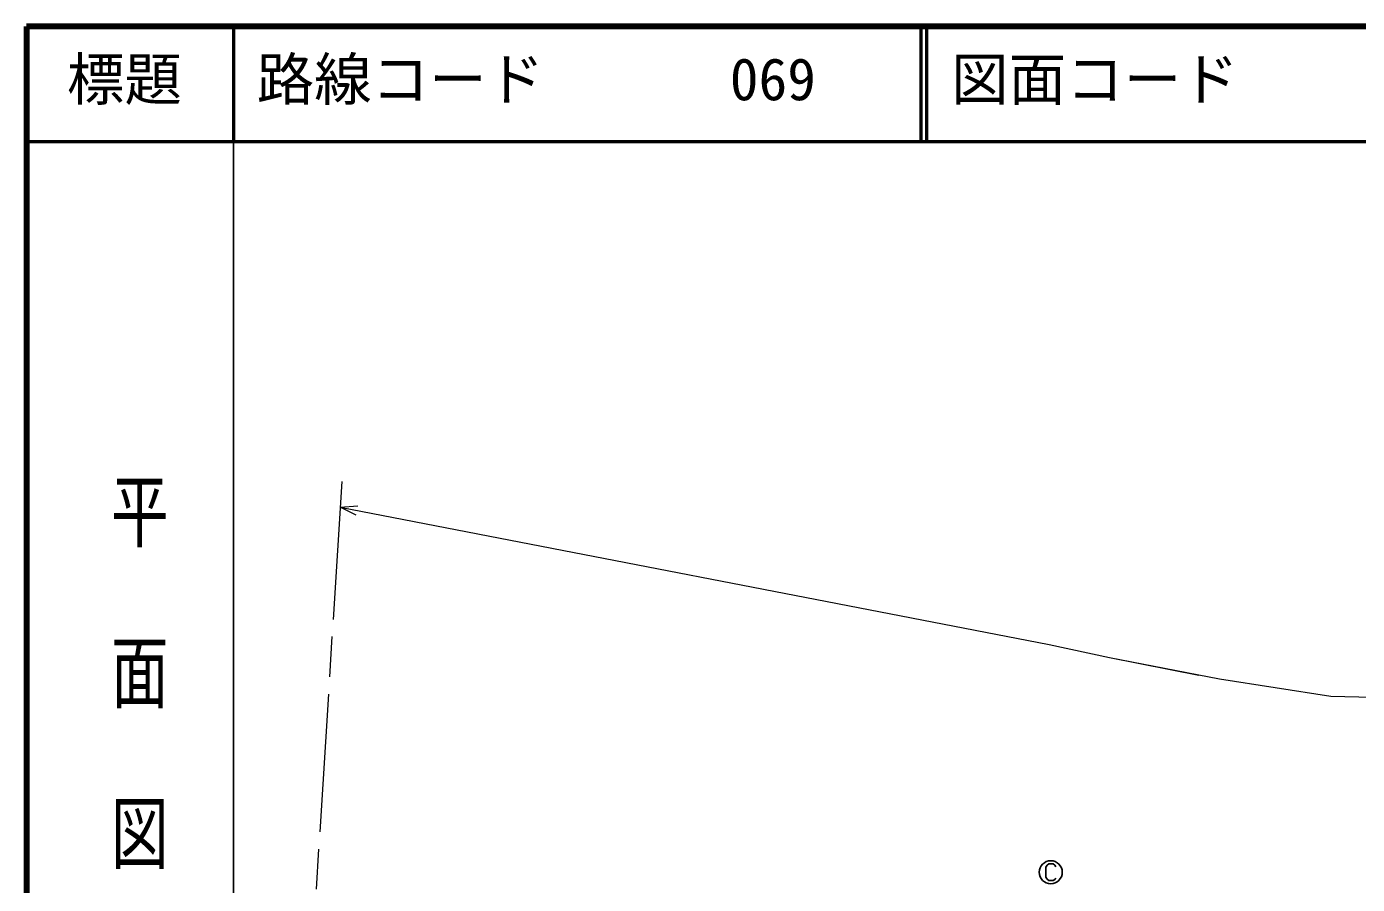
# Model space of a CAD drawing. Units: millimetres, scale not verified. Extents: x 40000 to 680000, y 20000 to 380000.
# Drawn here: x 40000 to 155704, y 305432 to 380000 of the extents above; entities that cross this region are included whole.
import ezdxf
from ezdxf.enums import TextEntityAlignment as Align

# ---------------------------------------------------------------- set-up
doc = ezdxf.new("R2010")
doc.units = ezdxf.units.MM
doc.header["$LTSCALE"] = 1000
doc.linetypes.add('CHAIN', pattern=[18.5, 12, -1.5, 3.5, -1.5])
for name, color, linetype, lineweight in [('M-BGD', 7, 'Continuous', 25), ('M-BMK', 2, 'CHAIN', 13), ('M-STR-HTXT', 7, 'Continuous', 13), ('M-TTL', 2, 'Continuous', 140), ('M-TTL-BAND', 7, 'Continuous', 25), ('M-TTL-LINE', 7, 'Continuous', 50), ('M-TTL-TXT', 7, 'Continuous', 13)]:
    doc.layers.add(name, color=color, linetype=linetype, lineweight=lineweight)
doc.styles.add('@ＭＳ ゴシック', font='')
doc.styles.add('ＭＳ ゴシック', font='')
doc.styles.get('@ＭＳ ゴシック').set_extended_font_data('@MS Gothic')
doc.styles.get('ＭＳ ゴシック').set_extended_font_data('MS Gothic')

msp = doc.modelspace()

# ---------------------------------------------------------------- linework, layer by layer
at = {"layer": 'M-BGD'}
for p, q in [((128724, 307088), (128604, 306928)), ((128604, 306928), (128605, 306048)), ((128884, 307208), (128724, 307088)), ((129244, 307209), (128884, 307208)), ((129404, 307089), (129244, 307209)), ((129484, 306969), (129404, 307089)), ((128605, 306048), (128725, 305888)), ((128725, 305888), (128886, 305768)), ((128886, 305768), (129246, 305769)), ((129246, 305769), (129405, 305849)), ((129405, 305849), (129485, 305969))]:
    msp.add_line(p, q, dxfattribs=at)
msp.add_circle((129045, 306489), 1000, dxfattribs=at)
at = {"layer": 'M-BMK'}
msp.add_line((67396, 340443), (62921, 269146), dxfattribs=at)
at = {"layer": 'M-STR-HTXT'}
for p, q in [((67257, 338233), (68810, 338350)), ((68645, 337526), (67257, 338233)), ((67257, 338233), (128909, 326287)), ((128909, 326287), (134137, 325153)), ((134137, 325153), (141932, 323628)), ((134137, 325153), (143704, 323315)), ((143704, 323315), (153386, 321801)), ((153386, 321801), (175043, 321208))]:
    msp.add_line(p, q, dxfattribs=at)
at = {"layer": 'M-TTL'}
for p, q in [((40000, 380000), (40000, 20000)), ((680000, 380000), (40000, 380000))]:
    msp.add_line(p, q, dxfattribs=at)
at = {"layer": 'M-TTL-BAND'}
msp.add_line((58000, 370000), (58000, 20000), dxfattribs=at)
at = {"layer": 'M-TTL-LINE'}
for p, q in [((58000, 380000), (58000, 370000)), ((117750, 380000), (117750, 370000)), ((118250, 380000), (118250, 370000)), ((40000, 370000), (680000, 370000))]:
    msp.add_line(p, q, dxfattribs=at)

# ---------------------------------------------------------------- texts
at = {"layer": 'M-TTL-BAND', "style": '@ＭＳ ゴシック', "width": 1.4}
msp.add_text('平  面  図', height=3666, rotation=270, dxfattribs=at).set_placement((49777, 306475), align=Align.MIDDLE_RIGHT)
at = {"layer": 'M-TTL-TXT', "style": 'ＭＳ ゴシック'}
for s, p in [('標題', (43500, 372500)), ('路線コード', (60000, 372500)), ('069', (101142, 372500)), ('図面コード', (120380, 372500))]:
    msp.add_text(s, height=3666, dxfattribs=at).set_placement(p, align=Align.BOTTOM_LEFT)

doc.saveas('drawing.dxf')
